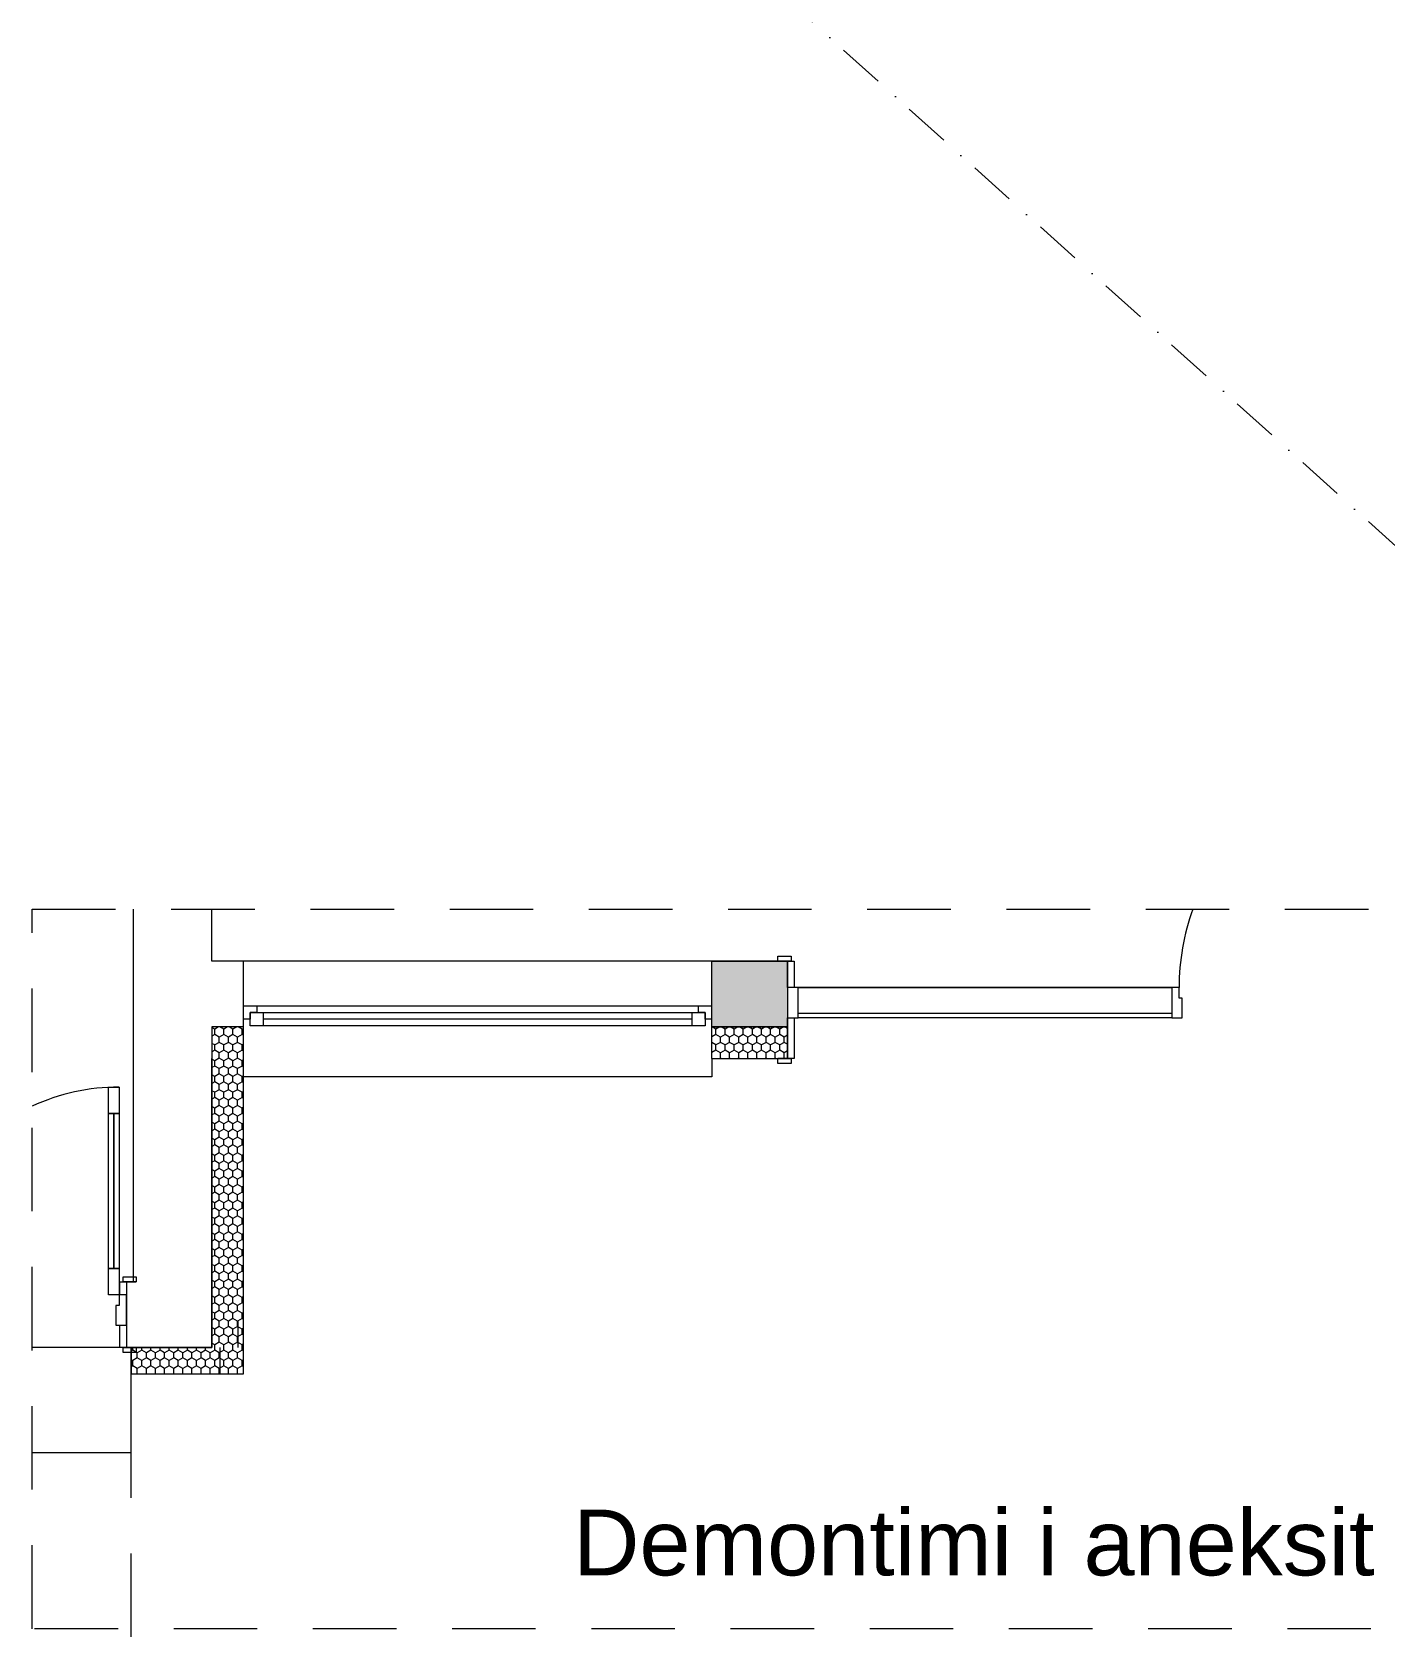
# Model space of a CAD drawing. Header units: feet. Extents: x 2796058 to 2855058, y -67651 to -26651.
# Drawn here: x 2835251 to 2840393, y -57685 to -51584 of the extents above; entities that cross this region are included whole.
import ezdxf

# ---------------------------------------------------------------- set-up
doc = ezdxf.new("R2010")
doc.units = ezdxf.units.FT
doc.header["$MEASUREMENT"] = 0
doc.linetypes.add('Dot & Dashed', pattern=[335.138881, 176.388884, -88.194442, 0, -70.555556])
doc.linetypes.add('Long Dashed', pattern=[529.166651, 317.499995, -211.666656])
for name, color, linetype, lineweight in [('0_muret e jashtme_Pen_No__1', 7, 'Continuous', 0), ('0_muret e jashtme_Pen_No__60', 230, 'Continuous', 0), ('Annotation - Text_Pen_No__1', 7, 'Continuous', 0), ('Shell - Roof_Pen_No__1', 7, 'Continuous', 0), ('Shell - Roof_Pen_No__21', 7, 'Continuous', 0), ('Structural - Bearing_Pen_No__1', 7, 'Continuous', 0)]:
    doc.layers.add(name, color=color, linetype=linetype, lineweight=lineweight)
for name, color, linetype, lineweight, true_color in [('0_muret e jashtme_Pen_No__14', 7, 'Continuous', 0, 0xbd8b17), ('0_muret e jashtme_Pen_No__4', 7, 'Continuous', 0, 0x029e21), ('Structural - Bearing_Pen_No__106', 171, 'Continuous', 0, 0xaaaaff)]:
    doc.layers.add(name, color=color, linetype=linetype, lineweight=lineweight, true_color=true_color)
doc.layers.add('Shell - Roof', color=7, linetype='Continuous')
doc.styles.add('GENERATED_STYLE_1', font='arial.ttf')
pattern_1 = [(90, (2247653.822, -76424.967), (-34.6410162, 0), [20, -40]), (90, (2247636.502, -76394.967), (-34.6410162, 0), [20, -40]), (150, (2247653.822, -76404.967), (17.320508, 30), [20, -40]), (150, (2247619.18, -76404.967), (17.320508, 30), [20, -40]), (210, (2247653.822, -76424.967), (-17.320508, 30), [20, -40]), (210, (2247619.18, -76424.967), (-17.320508, 30), [20, -40])]

# ---------------------------------------------------------------- blocks, each defined once
blk = doc.blocks.new('Line_8', base_point=(2838086.1, -51428.3))
at = {"layer": 'Shell - Roof_Pen_No__1', "color": 7, "linetype": 'Dot & Dashed', "lineweight": 0}
blk.add_line((2838086.1, -51428.3), (2841284.1, -54301.8), dxfattribs=at)
at = {"layer": 'Shell - Roof_Pen_No__1', "color": 7, "linetype": 'Continuous', "lineweight": 0}
for p, q in [((2841150.4, -54450.6), (2841417.8, -54153.1)), ((2841432.9, -54435.5), (2841417.8, -54153.1)), ((2841432.9, -54435.5), (2841150.4, -54450.6))]:
    blk.add_line(p, q, dxfattribs=at)

msp = doc.modelspace()

# ---------------------------------------------------------------- hatches: boundary and pattern name
at = {"layer": '0_muret e jashtme_Pen_No__14', "linetype": 'Continuous', "lineweight": 0, "true_color": 0xbd8b17}
h = msp.add_hatch(dxfattribs=at)
h.set_pattern_fill('STYROFOAM_SM_INSULATION', color=42, style=0, pattern_type=2)
h.set_pattern_definition(pattern_1)
h.paths.add_polyline_path([(2835626.955, -56685.419), (2836054.521, -56685.419), (2836054.521, -55366.52), (2835934.521, -55366.52), (2835934.521, -56584.939), (2835626.955, -56584.939)])
h = msp.add_hatch(dxfattribs=at)
h.set_pattern_fill('STYROFOAM_SM_INSULATION', color=42, style=0, pattern_type=2)
h.set_pattern_definition(pattern_1)
h.paths.add_polyline_path([(2838122.86, -55366.52), (2837834.521, -55366.52), (2837834.521, -55486.52), (2838122.86, -55486.52)])
at = {"layer": 'Structural - Bearing_Pen_No__106', "linetype": 'Continuous', "lineweight": 0, "true_color": 0xaaaaff}
msp.add_hatch(color=161, dxfattribs=at).paths.add_polyline_path([(2837834.521, -55116.52), (2838122.86, -55116.52), (2838122.86, -55366.52), (2837834.521, -55366.52)])

# ---------------------------------------------------------------- linework, layer by layer
at = {"layer": '0_muret e jashtme_Pen_No__1', "color": 7, "linetype": 'Continuous', "lineweight": 0}
for p, q in [((2836054.521, -55286.52), (2836054.521, -55116.52)), ((2837834.521, -55286.52), (2837834.521, -55116.52)), ((2838122.86, -55116.52), (2838085.86, -55116.52)), ((2838122.86, -55116.52), (2838122.86, -55216.52)), ((2838122.86, -55116.52), (2838122.86, -55216.52)), ((2838122.86, -55216.52), (2838122.86, -55331.52)), ((2836054.521, -55336.52), (2836054.521, -55286.52)), ((2836054.521, -55366.52), (2836054.521, -55336.52)), ((2837834.521, -55336.52), (2837834.521, -55286.52)), ((2837834.521, -55366.52), (2837834.521, -55336.52)), ((2838122.86, -55331.52), (2838122.86, -55366.52)), ((2836054.521, -55486.52), (2836054.521, -55366.52)), ((2837834.521, -55366.52), (2838122.86, -55366.52)), ((2837834.521, -55486.52), (2837834.521, -55366.52)), ((2838122.86, -55366.52), (2838122.86, -55486.52)), ((2838122.86, -55486.52), (2838085.86, -55486.52)), ((2835609.521, -56334.939), (2835646.521, -56334.939)), ((2835609.521, -56334.939), (2835609.521, -56384.939)), ((2835609.521, -56334.939), (2835609.521, -56384.939)), ((2835609.521, -56384.939), (2835609.521, -56499.939)), ((2835609.521, -56499.939), (2835609.521, -56584.939)), ((2835609.521, -56584.939), (2835646.521, -56584.939))]:
    msp.add_line(p, q, dxfattribs=at)
for points in [[(2835634.521, -54918.671), (2835634.521, -55116.52)], [(2835634.521, -55116.52), (2835634.521, -56334.939)], [(2838122.86, -55116.52), (2837834.521, -55116.52)], [(2835934.521, -56334.939), (2835934.521, -55486.52)], [(2837834.521, -55486.52), (2838122.86, -55486.52)], [(2835634.521, -56334.939), (2835609.521, -56334.939)], [(2835934.521, -56584.939), (2835934.521, -56334.939)], [(2835934.521, -56484.939), (2835934.521, -56584.939)], [(2835609.521, -56584.939), (2835634.521, -56584.939)]]:
    msp.add_lwpolyline(points, dxfattribs=at)
at = {"layer": '0_muret e jashtme_Pen_No__1', "color": 7, "linetype": 'Continuous', "lineweight": 0, "flags": 128}
msp.add_lwpolyline([(2835626.955, -56685.419), (2836054.521, -56685.419), (2836054.521, -55366.52), (2835934.521, -55366.52), (2835934.521, -56584.939), (2835626.955, -56584.939)], close=True, dxfattribs=at)
at = {"layer": '0_muret e jashtme_Pen_No__4', "color": 104, "linetype": 'Continuous', "lineweight": 0, "true_color": 0x029e21}
for p, q in [((2836054.521, -55286.52), (2836054.521, -55116.52)), ((2836693.613, -55116.52), (2836054.521, -55116.52)), ((2837834.521, -55116.52), (2836573.613, -55116.52)), ((2837834.521, -55286.52), (2837834.521, -55116.52)), ((2838085.86, -55116.52), (2838085.86, -55097.52)), ((2838085.86, -55097.52), (2838135.86, -55097.52)), ((2838135.86, -55116.52), (2838085.86, -55116.52)), ((2838122.86, -55116.52), (2838085.86, -55116.52)), ((2838122.86, -55116.52), (2838085.86, -55116.52)), ((2838122.86, -55216.52), (2838122.86, -55116.52)), ((2838122.86, -55116.52), (2838147.86, -55116.52)), ((2838122.86, -55116.52), (2838122.86, -55216.52)), ((2838122.86, -55116.52), (2838122.86, -55216.52)), ((2838122.86, -55116.52), (2838122.86, -55216.52)), ((2838135.86, -55097.52), (2838135.86, -55116.52)), ((2838147.86, -55116.52), (2838147.86, -55216.52)), ((2838147.86, -55216.52), (2838122.86, -55216.52)), ((2838162.86, -55216.52), (2838122.86, -55216.52)), ((2838122.86, -55216.52), (2838122.86, -55331.52)), ((2838122.86, -55216.52), (2838122.86, -55331.52)), ((2838122.86, -55216.52), (2838122.86, -55331.52)), ((2838162.86, -55216.52), (2839582.86, -55216.52)), ((2838162.86, -55331.52), (2838162.86, -55216.52)), ((2838162.86, -55331.52), (2838162.86, -55216.52)), ((2839582.86, -55216.52), (2838162.86, -55216.52)), ((2839582.86, -55216.52), (2839582.86, -55331.52)), ((2839610.86, -55216.52), (2839582.86, -55216.52)), ((2839582.86, -55216.52), (2839582.86, -55331.52)), ((2839610.86, -55256.52), (2839610.86, -55216.52)), ((2839622.86, -55256.52), (2839610.86, -55256.52)), ((2839622.86, -55331.52), (2839622.86, -55256.52)), ((2836054.521, -55286.52), (2836104.521, -55286.52)), ((2836054.521, -55336.52), (2836054.521, -55286.52)), ((2836054.521, -55336.52), (2836054.521, -55286.52)), ((2836079.521, -55336.52), (2836054.521, -55336.52)), ((2836054.521, -55366.52), (2836054.521, -55336.52)), ((2836104.521, -55311.52), (2836079.521, -55311.52)), ((2836079.521, -55311.52), (2836079.521, -55336.52)), ((2836079.521, -55311.52), (2836129.521, -55311.52)), ((2836079.521, -55361.52), (2836079.521, -55311.52)), ((2836104.521, -55286.52), (2836104.521, -55311.52)), ((2836104.521, -55286.52), (2836693.613, -55286.52)), ((2836129.521, -55311.52), (2836129.521, -55361.52)), ((2836129.521, -55311.52), (2836693.613, -55311.52)), ((2836693.613, -55336.52), (2836129.521, -55336.52)), ((2836573.613, -55286.52), (2837784.521, -55286.52)), ((2836573.613, -55311.52), (2837759.521, -55311.52)), ((2837759.521, -55336.52), (2836573.613, -55336.52)), ((2837759.521, -55361.52), (2837759.521, -55311.52)), ((2837759.521, -55311.52), (2837809.521, -55311.52)), ((2837784.521, -55311.52), (2837784.521, -55286.52)), ((2837784.521, -55286.52), (2837834.521, -55286.52)), ((2837809.521, -55311.52), (2837784.521, -55311.52)), ((2837809.521, -55336.52), (2837809.521, -55311.52)), ((2837809.521, -55311.52), (2837809.521, -55361.52)), ((2837834.521, -55336.52), (2837809.521, -55336.52)), ((2837834.521, -55336.52), (2837834.521, -55286.52)), ((2837834.521, -55336.52), (2837834.521, -55286.52)), ((2837834.521, -55366.52), (2837834.521, -55336.52)), ((2838122.86, -55486.52), (2838122.86, -55331.52)), ((2838122.86, -55331.52), (2838147.86, -55331.52)), ((2838122.86, -55331.52), (2838162.86, -55331.52)), ((2838122.86, -55331.52), (2838122.86, -55366.52)), ((2838122.86, -55331.52), (2838122.86, -55366.52)), ((2838147.86, -55331.52), (2838147.86, -55486.52)), ((2838162.86, -55313.52), (2839582.86, -55313.52)), ((2839582.86, -55331.52), (2838162.86, -55331.52)), ((2839582.86, -55331.52), (2839622.86, -55331.52)), ((2836054.521, -55486.52), (2836054.521, -55366.52)), ((2836129.521, -55361.52), (2836079.521, -55361.52)), ((2836693.613, -55361.52), (2836129.521, -55361.52)), ((2836693.613, -55361.52), (2836129.521, -55361.52)), ((2837759.521, -55361.52), (2836573.613, -55361.52)), ((2837759.521, -55361.52), (2836573.613, -55361.52)), ((2837809.521, -55361.52), (2837759.521, -55361.52)), ((2837834.521, -55486.52), (2837834.521, -55366.52)), ((2838122.86, -55366.52), (2838122.86, -55486.52)), ((2838122.86, -55366.52), (2838122.86, -55486.52)), ((2836054.521, -55556.52), (2836054.521, -55486.52)), ((2837834.521, -55486.52), (2837834.521, -55556.52)), ((2838085.86, -55505.52), (2838085.86, -55486.52)), ((2838085.86, -55486.52), (2838135.86, -55486.52)), ((2838122.86, -55486.52), (2838085.86, -55486.52)), ((2838122.86, -55486.52), (2838085.86, -55486.52)), ((2838135.86, -55505.52), (2838085.86, -55505.52)), ((2838147.86, -55486.52), (2838122.86, -55486.52)), ((2838135.86, -55486.52), (2838135.86, -55505.52)), ((2836693.613, -55556.52), (2836054.521, -55556.52)), ((2837834.521, -55556.52), (2836573.613, -55556.52))]:
    msp.add_line(p, q, dxfattribs=at)
msp.add_arc((2840494.86, -55216.52), 884, 160.3098475, 180, dxfattribs=at)
at = {"layer": '0_muret e jashtme_Pen_No__60', "color": 230, "linetype": 'Continuous', "lineweight": 0}
for p, q in [((2835541.521, -55694.967), (2835541.521, -55594.967)), ((2835541.521, -55594.967), (2835581.521, -55594.967)), ((2835581.521, -55594.967), (2835581.521, -55694.967)), ((2835541.521, -55694.967), (2835561.521, -55694.967)), ((2835541.521, -56284.939), (2835541.521, -55694.967)), ((2835581.521, -55694.967), (2835541.521, -55694.967)), ((2835561.521, -55694.967), (2835581.521, -55694.967)), ((2835561.521, -56284.939), (2835561.521, -55694.967)), ((2835561.521, -55694.967), (2835561.521, -56284.939)), ((2835561.521, -55694.967), (2835561.521, -56284.939)), ((2835581.521, -55694.967), (2835581.521, -56284.939)), ((2835561.521, -56284.939), (2835541.521, -56284.939)), ((2835541.521, -56384.939), (2835541.521, -56284.939)), ((2835541.521, -56284.939), (2835581.521, -56284.939)), ((2835581.521, -56284.939), (2835561.521, -56284.939)), ((2835581.521, -56284.939), (2835581.521, -56384.939)), ((2835596.521, -56315.939), (2835646.521, -56315.939)), ((2835596.521, -56334.939), (2835596.521, -56315.939)), ((2835646.521, -56315.939), (2835646.521, -56334.939)), ((2835584.521, -56384.939), (2835584.521, -56334.939)), ((2835584.521, -56334.939), (2835609.521, -56334.939)), ((2835646.521, -56334.939), (2835596.521, -56334.939)), ((2835609.521, -56334.939), (2835609.521, -56384.939)), ((2835609.521, -56334.939), (2835609.521, -56384.939)), ((2835609.521, -56334.939), (2835609.521, -56384.939)), ((2835609.521, -56334.939), (2835609.521, -56384.939)), ((2835609.521, -56334.939), (2835646.521, -56334.939)), ((2835609.521, -56334.939), (2835646.521, -56334.939)), ((2835581.521, -56384.939), (2835541.521, -56384.939)), ((2835581.521, -56424.939), (2835569.521, -56424.939)), ((2835569.521, -56424.939), (2835569.521, -56499.939)), ((2835609.521, -56384.939), (2835581.521, -56384.939)), ((2835581.521, -56384.939), (2835581.521, -56424.939)), ((2835609.521, -56384.939), (2835584.521, -56384.939)), ((2835609.521, -56499.939), (2835609.521, -56384.939)), ((2835609.521, -56384.939), (2835609.521, -56499.939)), ((2835609.521, -56384.939), (2835609.521, -56499.939)), ((2835569.521, -56499.939), (2835609.521, -56499.939)), ((2835584.521, -56584.939), (2835584.521, -56499.939)), ((2835584.521, -56499.939), (2835609.521, -56499.939)), ((2835609.521, -56499.939), (2835609.521, -56584.939)), ((2835609.521, -56499.939), (2835609.521, -56584.939)), ((2835609.521, -56499.939), (2835609.521, -56584.939)), ((2835609.521, -56584.939), (2835584.521, -56584.939)), ((2835596.521, -56584.939), (2835646.521, -56584.939)), ((2835596.521, -56603.939), (2835596.521, -56584.939)), ((2835646.521, -56603.939), (2835596.521, -56603.939)), ((2835609.521, -56584.939), (2835646.521, -56584.939)), ((2835609.521, -56584.939), (2835646.521, -56584.939)), ((2835646.521, -56584.939), (2835646.521, -56603.939))]:
    msp.add_line(p, q, dxfattribs=at)
msp.add_arc((2835581.521, -56384.939), 789.972, 90, 114.7530352, dxfattribs=at)
at = {"layer": 'Shell - Roof_Pen_No__21', "color": 7, "linetype": 'Long Dashed', "lineweight": 0}
for p, q in [((2835250.753, -57654.668), (2835250.753, -54918.671)), ((2835250.753, -54918.671), (2841432.86, -54918.671)), ((2835626.955, -57685.418), (2835626.955, -56584.939)), ((2835964.521, -56584.939), (2835964.521, -56684.939)), ((2845102.465, -57654.668), (2835250.753, -57654.668))]:
    msp.add_line(p, q, dxfattribs=at)
at = {"layer": 'Shell - Roof_Pen_No__21', "color": 7, "linetype": 'Continuous', "lineweight": 0}
for p, q in [((2835934.521, -55116.52), (2835934.521, -54918.671)), ((2836054.521, -55116.52), (2835934.521, -55116.52)), ((2836034.521, -56584.939), (2836034.521, -56484.939)), ((2835634.521, -56584.939), (2835250.753, -56584.939)), ((2835609.521, -56584.939), (2835934.521, -56584.939)), ((2835626.955, -56984.939), (2835626.955, -56584.939)), ((2835250.753, -56984.939), (2835626.955, -56984.939))]:
    msp.add_line(p, q, dxfattribs=at)
at = {"layer": 'Structural - Bearing_Pen_No__1', "color": 7, "linetype": 'Continuous', "lineweight": 0, "flags": 128}
msp.add_lwpolyline([(2837834.521, -55116.52), (2838122.86, -55116.52), (2838122.86, -55366.52), (2837834.521, -55366.52)], close=True, dxfattribs=at)

# ---------------------------------------------------------------- block references
at = {"layer": 'Shell - Roof', "color": 7, "linetype": 'Dot & Dashed', "lineweight": 0}
msp.add_blockref('Line_8', (2838086.117, -51428.278), dxfattribs=at)

# ---------------------------------------------------------------- texts
at = {"layer": 'Annotation - Text_Pen_No__1', "color": 7, "linetype": 'Continuous', "lineweight": 0, "insert": (2841091.89, -57201.492), "char_height": 250, "attachment_point": 2, "style": 'GENERATED_STYLE_1'}
msp.add_mtext('\\A1;Demontimi i aneksit - kthimi në gjendjen fillestare', dxfattribs=at)

doc.saveas('drawing.dxf')
